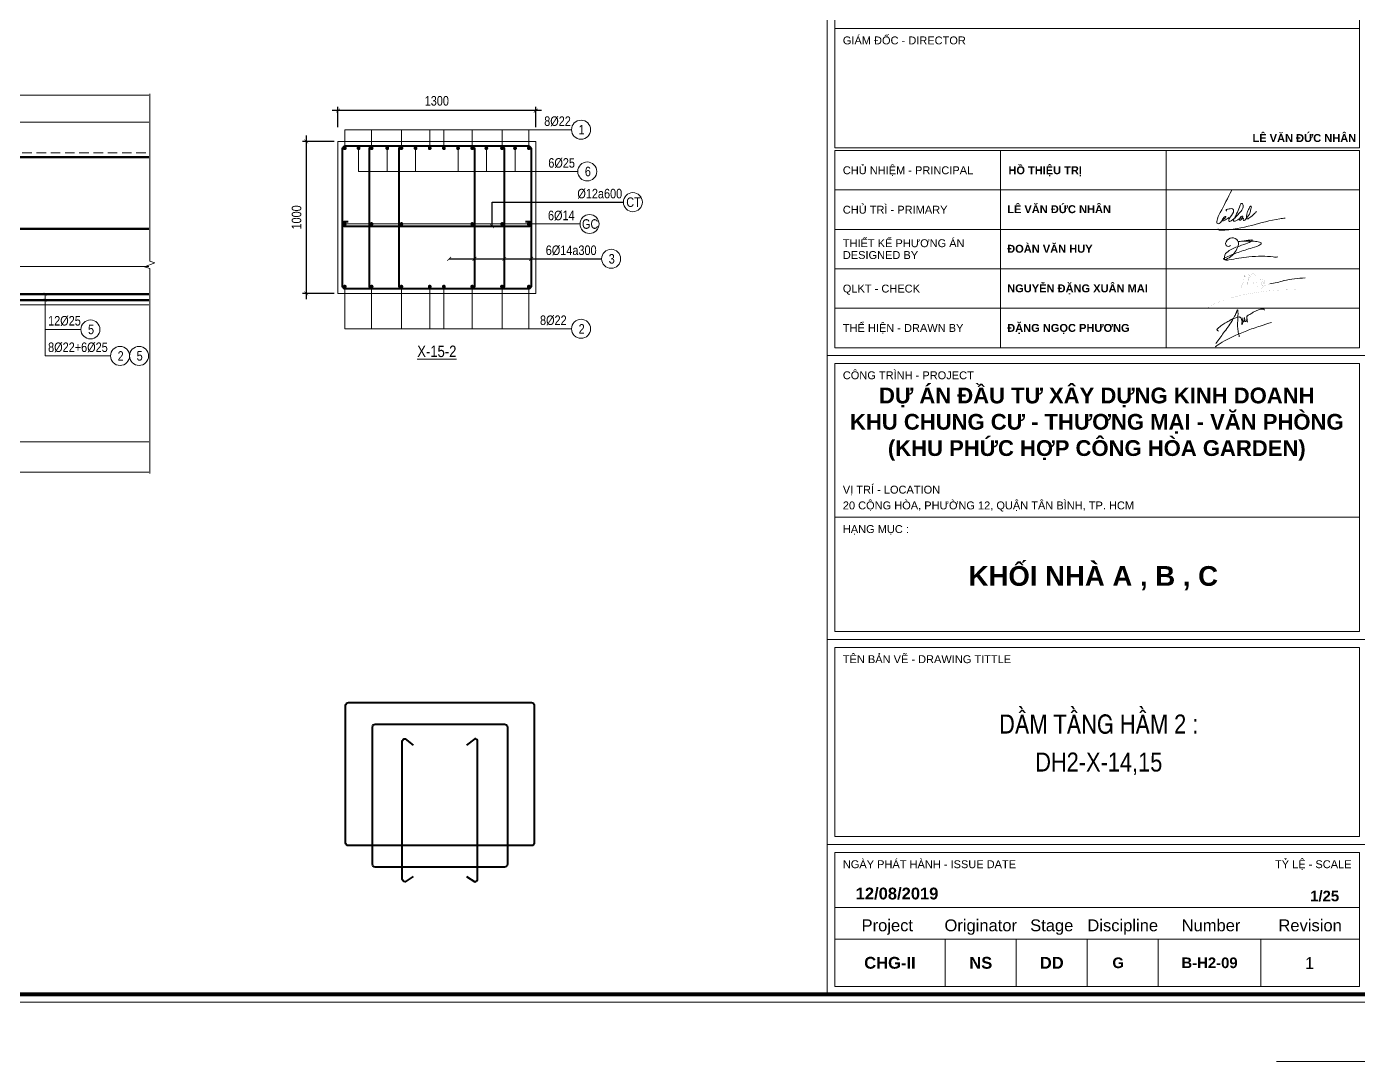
# Model space of a CAD drawing. Header units: millimetres. Extents: x 3014920 to 3563667, y -1638653 to -1356471.
# Drawn here: x 3205569 to 3214324, y -1601326 to -1594523 of the extents above; entities that cross this region are included whole.
import ezdxf
from ezdxf.enums import TextEntityAlignment as Align
from ezdxf.xclip import XClip

# ---------------------------------------------------------------- set-up
doc = ezdxf.new("R2010")
doc.units = ezdxf.units.MM
doc.header["$MEASUREMENT"] = 0
doc.header["$XCLIPFRAME"] = 0
doc.header["$PDMODE"] = 2
doc.linetypes.add('CENTER', pattern=[2, 1.25, -0.25, 0.25, -0.25])
doc.linetypes.add('HIDDEN', pattern=[0.375, 0.25, -0.125])
doc.layers.get('0').update_dxf_attribs({"lineweight": 9})
doc.layers.get('Defpoints').update_dxf_attribs({"color": 10, "lineweight": 0})
for name, color, linetype, lineweight in [('CDAI', 21, 'Continuous', 40), ('CHG_XX_Khung ten$0$TEXT', 7, 'Continuous', 15), ('CHUNHO', 7, 'CENTER', 13), ('CHUTO', 51, 'Continuous', 15), ('CTHEP', 50, 'Continuous', 50), ('DBAO', 90, 'Continuous', 13), ('DGIONG', 130, 'Continuous', 13), ('KTH', 154, 'Continuous', 9), ('Net khuat', 8, 'HIDDEN', 13), ('TEXT', 7, 'Continuous', 15)]:
    doc.layers.add(name, color=color, linetype=linetype, lineweight=lineweight)
doc.styles.add('ArialB', font='arialbd.ttf')
doc.styles.add('CHG_XX_Khung ten$0$A1 BORDER$0$ARIAL', font='arial.ttf')
doc.styles.add('CHG_XX_Khung ten$0$A1 BORDER$0$Arial - Bold', font='arialbd.ttf', dxfattribs={"height": 2.5})
doc.styles.add('CHG_XX_Khung ten$0$arial', font='arial.ttf')
doc.styles.add('CHG_XX_Khung ten$0$Arial - Bold', font='arialbd.ttf')
doc.styles.add('CHG_XX_Khung ten$0$title block pccc$0$ARIAL', font='arial.ttf')
doc.styles.add('CHG_XX_Khung ten$0$title block pccc$0$Arial - Bold', font='arialbd.ttf', dxfattribs={"height": 2.5})
doc.styles.add('Star-HelCon', font='VHELVCN_0.TTF')
doc.styles.add('TTP-HelCon', font='VHELVCN_0.TTF')
doc.styles.add('VNI-HELVE-CONDENSE', font='VHELVCN_0.TTF')
doc.dimstyles.new('kc-25', dxfattribs={"dimtxt": 62.5, "dimasz": 20, "dimexe": 20, "dimexo": 50, "dimgap": 25, "dimtad": 3, "dimdec": 0, "dimzin": 0, "dimdsep": 46, "dimtxsty": 'VNI-HELVE-CONDENSE', "dimblk": 'DIM', "dimcen": 2.5, "dimclrd": 256, "dimclre": 154, "dimclrt": 7, "dimaunit": 1, "dimadec": 0, "dimazin": 0, "dimtfac": 1, "dimtdec": 0, "dimtix": 1, "dimtmove": 0, "dimatfit": 3, "dimldrblk": 'DOT', "dimfxl": 1, "dimtolj": 1, "dimtzin": 0, "dimarcsym": 0})
doc.dimstyles.new('TTP-25', dxfattribs={"dimscale": 25, "dimtxt": 2.5, "dimasz": 1, "dimexe": 1, "dimexo": 1, "dimgap": 0.09, "dimtad": 0, "dimdec": 4, "dimrnd": 1, "dimzin": 9, "dimdsep": 46, "dimtxsty": 'TTP-HelCon', "dimblk": 'ARCHTICK', "dimcen": 0.09, "dimdle": 1.5, "dimclrd": 256, "dimclre": 256, "dimclrt": 7, "dimadec": 0, "dimazin": 0, "dimtfac": 1, "dimtdec": 4, "dimtmove": 0, "dimatfit": 3, "dimldrblk": 'ARCHTICK', "dimfxl": 1, "dimtvp": 1, "dimtolj": 1, "dimtzin": 0, "dimarcsym": 0})

# ---------------------------------------------------------------- blocks, each defined once
blk = doc.blocks.new('_ArchTick')
at = {"color": 0, "linetype": 'ByBlock', "const_width": 0.15}
blk.add_lwpolyline([(-0.5, -0.5), (0.5, 0.5)], dxfattribs=at)
blk = doc.blocks.new('*D917')
at = {"layer": 'Defpoints', "color": 0, "transparency": 16777216}
for p in [(27799.4, 378.5), (27799.4, 104.4), (30274.4, 104.4)]:
    blk.add_point(p, dxfattribs=at)
at = {"layer": 'KTH', "lineweight": -2, "transparency": 16777216}
for p, q in [((30311.9, 378.5), (27761.9, 378.5)), ((27799.4, 129.4), (27799.4, 403.5)), ((30274.4, 129.4), (30274.4, 403.5))]:
    blk.add_line(p, q, dxfattribs=at)
at = {"layer": 'KTH', "lineweight": -2, "transparency": 16777216, "xscale": 25, "yscale": 25, "zscale": 25, "rotation": 180}
blk.add_blockref('_ArchTick', (27799.4, 378.5), dxfattribs=at)
at = {"layer": 'KTH', "lineweight": -2, "transparency": 16777216, "xscale": 25, "yscale": 25, "zscale": 25}
blk.add_blockref('_ArchTick', (30274.4, 378.5), dxfattribs=at)
at = {"layer": 'KTH', "color": 7, "transparency": 16777216, "insert": (29036.9, 442.3), "char_height": 62.5, "attachment_point": 5, "style": 'TTP-HelCon'}
blk.add_mtext('\\A1;2475', dxfattribs=at)
blk = doc.blocks.new('*D919')
at = {"layer": 'Defpoints', "color": 0, "transparency": 16777216}
for p in [(24224.4, -550), (29124.4, -550), (29124.4, -747.1)]:
    blk.add_point(p, dxfattribs=at)
at = {"layer": 'KTH', "lineweight": -2, "transparency": 16777216}
for p, q in [((24224.4, -575), (24224.4, -772.1)), ((29124.4, -575), (29124.4, -772.1)), ((24186.9, -747.1), (29161.9, -747.1))]:
    blk.add_line(p, q, dxfattribs=at)
at = {"layer": 'KTH', "lineweight": -2, "transparency": 16777216, "xscale": 25, "yscale": 25, "zscale": 25, "rotation": 180}
blk.add_blockref('_ArchTick', (24224.4, -747.1), dxfattribs=at)
at = {"layer": 'KTH', "lineweight": -2, "transparency": 16777216, "xscale": 25, "yscale": 25, "zscale": 25}
blk.add_blockref('_ArchTick', (29124.4, -747.1), dxfattribs=at)
at = {"layer": 'KTH', "color": 7, "transparency": 16777216, "insert": (26674.4, -677.2), "char_height": 62.5, "attachment_point": 5, "style": 'TTP-HelCon'}
blk.add_mtext('\\A1;6Þ14a250-3', dxfattribs=at)
blk = doc.blocks.new('*D923')
at = {"layer": 'Defpoints', "color": 0, "transparency": 16777216}
for p in [(17874.4, -1600), (30124.4, -1600), (30124.4, -2101)]:
    blk.add_point(p, dxfattribs=at)
at = {"layer": 'KTH', "lineweight": -2, "transparency": 16777216}
for p, q in [((17874.4, -1625), (17874.4, -2126)), ((30124.4, -1625), (30124.4, -2126)), ((17836.9, -2101), (30161.9, -2101))]:
    blk.add_line(p, q, dxfattribs=at)
at = {"layer": 'KTH', "lineweight": -2, "transparency": 16777216, "xscale": 25, "yscale": 25, "zscale": 25, "rotation": 180}
blk.add_blockref('_ArchTick', (17874.4, -2101), dxfattribs=at)
at = {"layer": 'KTH', "lineweight": -2, "transparency": 16777216, "xscale": 25, "yscale": 25, "zscale": 25}
blk.add_blockref('_ArchTick', (30124.4, -2101), dxfattribs=at)
at = {"layer": 'KTH', "color": 7, "transparency": 16777216, "insert": (23999.4, -2037.2), "char_height": 62.5, "attachment_point": 5, "style": 'TTP-HelCon'}
blk.add_mtext('\\A1;12250', dxfattribs=at)
blk = doc.blocks.new('*D937')
at = {"layer": 'Defpoints', "color": 0, "transparency": 16777216}
for p in [(27799.4, -1600), (30124.4, -1600), (30124.4, -1901)]:
    blk.add_point(p, dxfattribs=at)
at = {"layer": 'KTH', "lineweight": -2, "transparency": 16777216}
for p, q in [((27799.4, -1625), (27799.4, -1926)), ((30124.4, -1625), (30124.4, -1926)), ((27761.9, -1901), (30161.9, -1901))]:
    blk.add_line(p, q, dxfattribs=at)
at = {"layer": 'KTH', "lineweight": -2, "transparency": 16777216, "xscale": 25, "yscale": 25, "zscale": 25, "rotation": 180}
blk.add_blockref('_ArchTick', (27799.4, -1901), dxfattribs=at)
at = {"layer": 'KTH', "lineweight": -2, "transparency": 16777216, "xscale": 25, "yscale": 25, "zscale": 25}
blk.add_blockref('_ArchTick', (30124.4, -1901), dxfattribs=at)
at = {"layer": 'KTH', "color": 7, "transparency": 16777216, "insert": (28961.9, -1837.2), "char_height": 62.5, "attachment_point": 5, "style": 'TTP-HelCon'}
blk.add_mtext('\\A1;2325', dxfattribs=at)
blk = doc.blocks.new('DIM')
h = blk.add_hatch(color=1)
h.paths.add_polyline_path([(0.49, 0.29, 1), (0.29, 0.49), (-0.19, 0), (0.19, 0)])
h.paths.add_polyline_path([(0.19, 0), (-0.19, 0), (-0.49, -0.29, 1), (-0.29, -0.49)])
at = {"color": 9}
for p, q in [((-0.19, 0), (-1.5, 0)), ((0.19, 0), (1.5, 0))]:
    blk.add_line(p, q, dxfattribs=at)
at = {"color": 1}
for p, q in [((-0.49, -0.29), (0.29, 0.49)), ((-0.29, -0.49), (0.49, 0.29)), ((-0.19, 0), (0.19, 0))]:
    blk.add_line(p, q, dxfattribs=at)
blk.add_arc((-0.39, -0.39), 0.138, 135, 315, dxfattribs=at)
blk = doc.blocks.new('*D70')
at = {"layer": 'Defpoints', "color": 0, "ltscale": 500, "transparency": 16777216}
for p in [(3207615.5, -1595277.4), (3207407.2, -1596277.4), (3207615.5, -1596277.4)]:
    blk.add_point(p, dxfattribs=at)
at = {"layer": 'KTH', "lineweight": -2, "ltscale": 500, "transparency": 16777216}
for p, q in [((3207590.5, -1595277.4), (3207382.2, -1595277.4)), ((3207407.2, -1595239.9), (3207407.2, -1596314.9)), ((3207590.5, -1596277.4), (3207382.2, -1596277.4))]:
    blk.add_line(p, q, dxfattribs=at)
at = {"layer": 'KTH', "lineweight": -2, "ltscale": 500, "transparency": 16777216, "xscale": 25, "yscale": 25, "zscale": 25}
for p, rotation in [((3207407.2, -1595277.4), 90), ((3207407.2, -1596277.4), 270)]:
    blk.add_blockref('_ArchTick', p, dxfattribs=dict(at, rotation=rotation))
at = {"layer": 'KTH', "color": 7, "ltscale": 500, "transparency": 16777216, "insert": (3207343.4, -1595777.4), "char_height": 62.5, "attachment_point": 5, "rotation": 90, "style": 'TTP-HelCon'}
blk.add_mtext('\\A1;1000', dxfattribs=at)
blk = doc.blocks.new('*D71')
at = {"layer": 'Defpoints', "color": 0, "ltscale": 500, "transparency": 16777216}
for p in [(3207615.5, -1595075.1), (3207615.5, -1595208.4), (3208915.5, -1595208.4)]:
    blk.add_point(p, dxfattribs=at)
at = {"layer": 'KTH', "lineweight": -2, "ltscale": 500, "transparency": 16777216}
for p, q in [((3208953, -1595075.1), (3207578, -1595075.1)), ((3207615.5, -1595183.4), (3207615.5, -1595050.1)), ((3208915.5, -1595183.4), (3208915.5, -1595050.1))]:
    blk.add_line(p, q, dxfattribs=at)
at = {"layer": 'KTH', "lineweight": -2, "ltscale": 500, "transparency": 16777216, "xscale": 25, "yscale": 25, "zscale": 25, "rotation": 180}
blk.add_blockref('_ArchTick', (3207615.5, -1595075.1), dxfattribs=at)
at = {"layer": 'KTH', "lineweight": -2, "ltscale": 500, "transparency": 16777216, "xscale": 25, "yscale": 25, "zscale": 25}
blk.add_blockref('_ArchTick', (3208915.5, -1595075.1), dxfattribs=at)
at = {"layer": 'KTH', "color": 7, "ltscale": 500, "transparency": 16777216, "insert": (3208265.5, -1595011.3), "char_height": 62.5, "attachment_point": 5, "style": 'TTP-HelCon'}
blk.add_mtext('\\A1;1300', dxfattribs=at)
blk = doc.blocks.new('CHG_XX_Khung ten')
for p, q in [((687, 577), (687, 17)), ((687, 179), (824, 179)), ((687, 107), (824, 107)), ((687, 55), (824, 55))]:
    blk.add_line(p, q)
at = {"color": 9, "linetype": 'Continuous'}
for p, q in [((731, 231), (731, 181)), ((773, 231), (773, 181))]:
    blk.add_line(p, q, dxfattribs=at)
at = {"linetype": 'Continuous'}
for p, q in [((689, 39), (822, 39)), ((716.98, 31), (716.98, 19)), ((734.98, 31), (734.98, 19)), ((752.98, 31), (752.98, 19)), ((770.98, 31), (770.98, 19)), ((797, 31), (797, 19))]:
    blk.add_line(p, q, dxfattribs=at)
blk.add_lwpolyline([(15, 579), (826, 579), (826, 15), (15, 15)], close=True)
at = {"color": 4, "linetype": 'Continuous', "const_width": 1}
blk.add_lwpolyline([(17, 577), (824, 577), (824, 17), (17, 17)], close=True, dxfattribs=at)
at = {"linetype": 'Continuous'}
for points in [[(689, 289.93), (822, 289.93), (822, 261.93), (689, 261.93)], [(689, 177), (822, 177), (822, 138), (689, 138)], [(689, 109), (822, 109), (822, 138), (689, 138)], [(689, 105), (822, 105), (822, 57), (689, 57)], [(689, 53), (822, 53), (822, 31), (689, 31)], [(822, 19), (689, 19), (689, 31), (822, 31)]]:
    blk.add_lwpolyline(points, close=True, dxfattribs=at)
at = {"color": 9, "linetype": 'Continuous'}
for points in [[(689, 261.93), (822, 261.93), (822, 231.73), (689, 231.73)], [(822, 221), (689, 221), (689, 231), (822, 231)], [(822, 211), (689, 211), (689, 221), (822, 221)], [(822, 201), (689, 201), (689, 211), (822, 211)], [(822, 191), (689, 191), (689, 201), (822, 201)], [(822, 181), (689, 181), (689, 191), (822, 191)]]:
    blk.add_lwpolyline(points, close=True, dxfattribs=at)
blk.add_lwpolyline([(822, 211), (689, 211), (822, 211)], dxfattribs=at)
at = {"color": 1}
for points in [[(785.63, 182.08), (787.56, 184.76), (789.61, 187.7), (790.35, 188.98), (790.79, 189.92), (791.06, 190.59), (791.21, 189.09), (791.18, 188.31), (791.14, 187.75), (791.09, 186.47), (791.21, 185.58), (791.42, 184.31), (791.51, 183.99), (791.51, 183.74)], [(786.29, 185.19), (785.86, 185.61), (786.06, 185.86), (787.11, 186.7), (788.17, 187.35), (789.1, 187.9), (790.12, 188.41), (790.69, 188.61), (791.04, 188.74), (791.47, 188.79), (791.73, 188.72), (791.92, 188.61), (792.08, 188.33), (792.16, 188.06), (792.21, 187.84), (792.21, 187.27), (792.2, 187.05), (792.23, 186.85), (792.39, 187.1), (792.48, 187.84), (792.46, 188.12), (792.44, 188.61), (792.46, 188.03), (792.53, 187.67), (792.73, 187.74), (792.86, 187.87), (792.9, 188.09), (792.9, 188.28), (792.87, 188.7), (792.91, 188.19), (792.93, 187.79), (792.94, 187.69), (793.11, 187.61), (793.31, 187.73), (793.45, 187.93), (793.48, 188.22), (793.48, 188.64), (793.48, 189.05), (793.48, 188.49), (793.56, 187.84), (793.63, 187.45), (793.48, 188.6), (793.51, 188.92), (794.2, 189.45), (794.72, 189.76), (795.44, 190.17), (796.2, 190.5), (796.65, 190.69), (797.26, 190.79), (797.77, 190.74), (797.95, 190.55)], [(785.43, 181.21), (786.17, 181.73), (788.31, 183), (790.34, 184), (791.77, 184.64), (795.08, 185.91), (796.87, 186.5), (799.7, 187.42)]]:
    blk.add_spline(points, degree=3, dxfattribs=at)
at = {"layer": 'CHG_XX_Khung ten$0$TEXT', "color": 1}
blk.add_lwpolyline([(801.29, 204.04, -0.124137), (800.16, 204.02, 0.028888), (797.25, 204.19, 0.026156), (793.98, 204.04, 0.007061), (788.86, 203.28, -0.091769), (787.85, 203.27, -0.25841), (787.51, 203.62, -0.039719), (788.28, 204, -0.004242), (791.23, 205.18, -0.019244), (794.8, 206.31, 0.094204), (797.02, 207.28, 0.504882), (796.98, 207.63, 0.07616), (796.3, 207.87, 0.041135), (794.97, 208.03, 0.034641), (791.34, 207.9, 0.01407), (792.8, 208.12, 0.003668), (794.71, 208.36, -0.800617), (794.79, 208.18, -0.093248), (793.21, 207.32, 0.020479), (791.05, 206.59, 0.096842), (788.38, 205.18, 0.259163), (787.77, 203.63, 0.564182), (788.17, 203.39, 0.087383), (789.69, 204.36, 0.156422), (791.35, 207.23, 0.228987), (790.91, 208.45, 0.272068), (789.19, 208.76, 0.293527), (788.08, 207.43, 0.171419), (788.25, 206.94, 0.281707), (788.69, 206.7, 0.217513), (789.34, 206.92)], format="xyb", dxfattribs=at)
at = {"layer": 'CHG_XX_Khung ten$0$TEXT', "color": 1, "const_width": 0.0121}
for points in [[(791.6, 198.34, 0.143835), (794.1, 199.89, -0.075685), (793.5, 197.02, -0.172299), (794.95, 199.92, -0.299798), (795.6, 198.96, -0.170508), (795.36, 197.75, 0.168316), (795.11, 197.03)], [(791.95, 196.04, -0.054469), (792.33, 197.1, 0.103257), (792.78, 199.38)], [(797.47, 197.92, 0.401177), (797.3, 198.32, 0.483935), (795.9, 197.43, 0.196997), (796.02, 196.61, 0.296639), (796.38, 196.53, 0.183057), (797.12, 197.39)], [(797.48, 198.09, 0.142769), (797.07, 197.1, 0.220826), (797.29, 196.56, 0.106687), (798.07, 198.16, 0.181562), (797.64, 197.4, -0.039872), (797.25, 196.09, -0.060225), (798.09, 197.69, 0.017174), (797.52, 196.45, -0.149286), (799.3, 197.16)], [(806.31, 195.73, -0.026807), (805.12, 195.66, 0.027369), (800.25, 195.52, 0.022423), (795.26, 194.89, 0.038275), (791.04, 194.04, 0.053272), (785.95, 192.37, 0.118692), (783.44, 190.96)]]:
    blk.add_lwpolyline(points, format="xyb", dxfattribs=at)
at = {"layer": 'CHG_XX_Khung ten$0$TEXT', "color": 1}
for centre, radius, start, end in [((793.37, 230.45), 33.81, 280.1185, 286.3373), ((808.51, 174.85), 23.83, 90.5448, 103.6788)]:
    blk.add_arc(centre, radius, start, end, dxfattribs=at)
for points in [[(789.62, 220.97), (786.72, 215.31), (785.87, 213.03), (785.94, 212.46), (786.42, 212.53), (787.18, 213.24), (787.77, 213.73), (788.12, 214.16), (788.07, 214.29), (787.94, 214.27), (787.28, 213.56), (787.2, 213.33), (787.26, 213.21), (787.44, 213.16), (787.7, 213.23), (788.87, 214.02)], [(788.4, 215.73), (788.18, 215.82), (788.21, 216), (788.32, 216.07), (788.7, 216.16), (789.23, 216.24), (789.76, 216.24), (790.01, 216.08), (790.1, 215.79), (790.05, 215.41), (788.96, 213.65), (788.88, 213.4), (788.88, 213.13), (789, 213.02), (789.17, 213.01), (789.51, 213.17), (790.77, 214.27), (791.67, 215.27), (792.3, 216.07), (792.5, 216.66), (792.49, 217.11), (792.33, 217.45), (792.13, 217.58), (791.94, 217.52), (791.73, 217.16), (790.12, 213.5), (790.04, 213.21), (790.14, 213.12), (791.53, 213.7), (792.32, 214.06), (792.42, 214.24), (792.36, 214.39), (792.17, 214.35), (791.86, 214.12), (791.68, 213.82), (791.57, 213.47), (791.67, 213.35), (791.96, 213.42), (792.51, 213.89), (792.61, 213.78), (792.55, 213.52), (792.61, 213.3), (792.77, 213.25), (793.05, 213.46), (794.1, 214.86), (794.42, 215.85), (794.57, 216.45), (794.53, 216.83), (794.42, 216.89), (794.27, 216.8), (794.14, 216.57), (793.62, 215.47), (793.41, 214.74), (793.36, 214.18), (793.41, 213.82), (793.56, 213.67), (793.77, 213.71), (794.19, 213.99), (795.35, 214.98), (795.89, 215.51)], [(786.22, 211.12), (786.28, 210.87), (786.71, 210.78), (801.78, 213.69), (803.18, 213.88)]]:
    blk.add_spline(points, degree=3, dxfattribs=at)
at = {"layer": 'Defpoints', "color": 1, "ltscale": 2}
blk.add_lwpolyline([(800.94, 0), (841, 0), (841, 40)], dxfattribs=at)
for s, height, style, p in [('GIÁM ĐỐC - DIRECTOR', 2, 'CHG_XX_Khung ten$0$title block pccc$0$ARIAL', (691, 258.93)), ('CHỦ NHIỆM - PRINCIPAL', 2, 'CHG_XX_Khung ten$0$title block pccc$0$ARIAL', (691, 226)), ('HỒ THIỆU TRỊ', 2, 'CHG_XX_Khung ten$0$title block pccc$0$Arial - Bold', (733, 226)), ('CHỦ TRÌ - PRIMARY', 2, 'CHG_XX_Khung ten$0$title block pccc$0$ARIAL', (691, 216)), ('LÊ VĂN ĐỨC NHÂN', 2.0073, 'CHG_XX_Khung ten$0$Arial - Bold', (732.68, 216.13)), ('THIẾT KẾ PHƯƠNG ÁN', 2, 'CHG_XX_Khung ten$0$title block pccc$0$ARIAL', (691, 207.5)), ('ĐOÀN VĂN HUY', 2.0073, 'CHG_XX_Khung ten$0$Arial - Bold', (732.68, 206.09)), ('DESIGNED BY', 2, 'CHG_XX_Khung ten$0$title block pccc$0$ARIAL', (691, 204.5)), ('QLKT - CHECK', 2, 'CHG_XX_Khung ten$0$title block pccc$0$ARIAL', (691, 196)), ('NGUYỄN ĐẶNG XUÂN MAI', 2.0073, 'CHG_XX_Khung ten$0$Arial - Bold', (732.68, 196.05)), ('THỂ HIỆN - DRAWN BY', 2, 'CHG_XX_Khung ten$0$title block pccc$0$ARIAL', (691, 186)), ('ĐẶNG NGỌC PHƯƠNG', 2.0073, 'CHG_XX_Khung ten$0$Arial - Bold', (732.68, 186.02)), ('CÔNG TRÌNH - PROJECT', 2, 'CHG_XX_Khung ten$0$A1 BORDER$0$ARIAL', (691, 174)), ('VỊ TRÍ - LOCATION', 2, 'CHG_XX_Khung ten$0$A1 BORDER$0$ARIAL', (691, 145)), ('20 CỘNG HÒA, PHƯỜNG 12, QUẬN TÂN BÌNH, TP. HCM', 2, 'CHG_XX_Khung ten$0$A1 BORDER$0$ARIAL', (691, 141)), ('HẠNG MỤC :', 2, 'CHG_XX_Khung ten$0$A1 BORDER$0$ARIAL', (691, 135)), ('TÊN BẢN VẼ - DRAWING TITTLE', 2, 'CHG_XX_Khung ten$0$A1 BORDER$0$ARIAL', (691, 102)), ('NGÀY PHÁT HÀNH - ISSUE DATE', 2, 'CHG_XX_Khung ten$0$A1 BORDER$0$ARIAL', (691, 50))]:
    blk.add_text(s, height=height, dxfattribs=dict(style=style)).set_placement(p, align=Align.MIDDLE_LEFT)
for s, height, style, p in [('LÊ VĂN ĐỨC NHÂN', 2.0073, 'CHG_XX_Khung ten$0$Arial - Bold', (821.19, 234.17)), ('TỶ LỆ - SCALE', 2, 'CHG_XX_Khung ten$0$A1 BORDER$0$ARIAL', (820, 50))]:
    blk.add_text(s, height=height, dxfattribs=dict(style=style)).set_placement(p, align=Align.MIDDLE_RIGHT)
for s, style, p in [('12/08/2019', 'CHG_XX_Khung ten$0$A1 BORDER$0$Arial - Bold', (704.75, 42.57)), ('Project', 'CHG_XX_Khung ten$0$A1 BORDER$0$ARIAL', (702.28, 34.5)), ('Originator', 'CHG_XX_Khung ten$0$A1 BORDER$0$ARIAL', (725.98, 34.5)), ('Stage', 'CHG_XX_Khung ten$0$A1 BORDER$0$ARIAL', (743.98, 34.5)), ('Discipline', 'CHG_XX_Khung ten$0$A1 BORDER$0$ARIAL', (761.98, 34.5)), ('Number', 'CHG_XX_Khung ten$0$A1 BORDER$0$ARIAL', (784.37, 34.5)), ('Revision', 'CHG_XX_Khung ten$0$A1 BORDER$0$ARIAL', (809.5, 34.5)), ('CHG-II', 'CHG_XX_Khung ten$0$A1 BORDER$0$Arial - Bold', (702.94, 25)), ('NS', 'CHG_XX_Khung ten$0$A1 BORDER$0$Arial - Bold', (725.98, 25)), ('DD', 'CHG_XX_Khung ten$0$A1 BORDER$0$Arial - Bold', (743.98, 25)), ('1', 'CHG_XX_Khung ten$0$arial', (809.36, 24.93))]:
    blk.add_text(s, height=3, dxfattribs=dict(style=style)).set_placement(p, align=Align.MIDDLE_CENTER)
at = {"attachment_point": 2, "style": 'CHG_XX_Khung ten$0$A1 BORDER$0$Arial - Bold'}
for s, insert, char_height, width in [('DỰ ÁN ĐẦU TƯ XÂY DỰNG KINH DOANH\\PKHU CHUNG CƯ - THƯƠNG MẠI - VĂN PHÒNG\\P(KHU PHỨC HỢP CÔNG HÒA GARDEN)', (755.4, 170.88), 4, 159.8745), ('KHỐI NHÀ A , B , C', (754.52, 125.61), 5, 104.1229)]:
    blk.add_mtext(s, dxfattribs=dict(at, insert=insert, char_height=char_height, width=width))
blk = doc.blocks.new('2X-15')
at = {"layer": 'CTHEP'}
blk.add_line((36594.43122, -500), (7254.43496, -500.09045), dxfattribs=at)
for points in [[(7254.43412, -230.34896), (7254.43317, -30), (36594.43122, -30), (36594.43122, -230)], [(7254.43456, -370.14257), (7254.43642, -970), (36594.43122, -970), (36594.43122, -370)], [(24224.43317, -930), (31274.43317, -930)]]:
    blk.add_lwpolyline(points, dxfattribs=at)
at = {"layer": 'DBAO', "linetype": 'Continuous', "flags": 128}
blk.add_lwpolyline([(36624.43122, 0), (36624.43122, -1000), (18274.43243, -1000)], dxfattribs=at)
at = {"layer": 'DGIONG', "linetype": 'Continuous', "flags": 128}
blk.add_lwpolyline([(29124.43317, 200), (27749.43317, 200), (27736.93317, 165.65653), (27711.93317, 234.34347), (27699.43317, 200), (26474.42306, 200)], dxfattribs=at)
at = {"layer": 'DGIONG'}
for centre in [(28378.94114, -1161.87684), (28573.56714, -1336.15184), (28698.56714, -1336.15184)]:
    blk.add_circle(centre, 62.5, dxfattribs=at)
at = {"layer": 'Net khuat', "ltscale": 250}
blk.add_line((26524.43806, 0), (29074.43317, 0), dxfattribs=at)
at = {"layer": 'TEXT', "style": 'TTP-HelCon'}
for s, p in [('12Þ25', (28100.75927, -1136.02389, 0)), ('8Þ22+6Þ25', (28100.75927, -1310.29889, 0))]:
    blk.add_text(s, height=62.5, dxfattribs=at).set_placement(p)
at = {"layer": 'TEXT', "style": 'Star-HelCon'}
for s, p in [('5', (28383.10781, -1161.87684)), ('2', (28577.73381, -1336.15184)), ('5', (28702.73381, -1336.15184))]:
    blk.add_text(s, height=62.5, dxfattribs=at).set_placement(p, align=Align.MIDDLE)
at = {"layer": 'KTH'}
for base, p1, p2, picture, middle in [((27799.435615, 378.45013), (30274.433169, 104.445522), (27799.435615, 104.445522), '*D917', (29036.934392, 442.283463)), ((30124.433169, -1901.044261), (27799.435615, -1600), (30124.433169, -1600), '*D937', (28961.934392, -1837.210928))]:
    dim = blk.add_linear_dim(base=base, p1=p1, p2=p2, dimstyle='TTP-25', override={"dimtmove": 1}, dxfattribs=at)
    dim.commit()
    dim.dimension.update_dxf_attribs({"geometry": picture, "text_midpoint": middle})
dim = blk.add_linear_dim(base=(29124.43317, -747.13667), p1=(24224.43317, -550), p2=(29124.43317, -550), text='6Þ14a250-3', dimstyle='TTP-25', override={"dimtmove": 1}, dxfattribs=at)
dim.commit()
dim.dimension.update_dxf_attribs({"geometry": '*D919', "text_midpoint": (26674.43317, -677.22)})
dim = blk.add_linear_dim(base=(30124.43317, -2101), p1=(17874.43317, -1600), p2=(30124.43317, -1600), angle=180, dimstyle='TTP-25', override={"dimtmove": 1}, dxfattribs=at)
dim.commit()
dim.dimension.update_dxf_attribs({"geometry": '*D923', "text_midpoint": (23999.43317, -2037.16667)})
at = {"layer": 'DGIONG'}
for points in [[(28082.2476, -930), (28082.24724, -1161.87684), (28316.44114, -1161.87684)], [(28082.24755, -970), (28082.24724, -1336.15184), (28511.06714, -1336.15184)]]:
    blk.add_leader(points, dimstyle='kc-25', override={"dimtad": 0, "dimldrblk": 'ArchTick', "dimfxl": 100, "dimarcsym": 1}, dxfattribs=at)

msp = doc.modelspace()

# ---------------------------------------------------------------- linework, layer by layer
at = {"layer": 'CDAI'}
for points in [[(3207664.2265, -1595307.38218), (3208866.7265, -1595307.38218, -0.4142135624), (3208885.4765, -1595326.13218), (3208885.4765, -1596228.63218, -0.4142135624), (3208866.7265, -1596247.38218), (3207664.2265, -1596247.38218, -0.4142135624), (3207645.4765, -1596228.63218), (3207645.4765, -1595326.13218, -0.4142135624)], [(3207840.65508, -1595307.38218), (3208690.29793, -1595307.38218, -0.4142135624), (3208709.04793, -1595326.13218), (3208709.04793, -1596228.63218, -0.4142135624), (3208690.29793, -1596247.38218), (3207840.65508, -1596247.38218, -0.4142135624), (3207821.90508, -1596228.63218), (3207821.90508, -1595326.13218, -0.4142135624)], [(3208036.5342, -1595307.38218), (3208494.41881, -1595307.38218, -0.4142135624), (3208513.16881, -1595326.13218), (3208513.16881, -1596228.63218, -0.4142135624), (3208494.41881, -1596247.38218), (3208036.5342, -1596247.38218, -0.4142135624), (3208017.7842, -1596228.63218), (3208017.7842, -1595326.13218, -0.4142135624)], [(3207684.67045, -1598967.78675), (3208887.17045, -1598967.78675, -0.4142135624), (3208905.92045, -1598986.53675), (3208905.92045, -1599889.03675, -0.4142135624), (3208887.17045, -1599907.78675), (3207684.67045, -1599907.78675, -0.4142135624), (3207665.92045, -1599889.03675), (3207665.92045, -1598986.53675, -0.4142135624)], [(3207861.09902, -1599109.22304), (3208710.74188, -1599109.22304, -0.4142135624), (3208729.49188, -1599127.97304), (3208729.49188, -1600030.47305, -0.4142135624), (3208710.74188, -1600049.22305), (3207861.09902, -1600049.22305, -0.4142135624), (3207842.34902, -1600030.47305), (3207842.34902, -1599127.97304, -0.4142135624)]]:
    msp.add_lwpolyline(points, format="xyb", close=True, dxfattribs=at)
for points in [[(3207682.3965, -1595805.71551), (3207660.4765, -1595805.71551, 0.4142135624), (3207645.4765, -1595820.71551, 0.4142135624), (3207660.4765, -1595835.71551), (3208870.4765, -1595835.71551, 0.4142135624), (3208885.4765, -1595820.71551, 0.4142135624), (3208870.4765, -1595805.71551), (3208848.55651, -1595805.71551)], [(3208110.97106, -1600110.07509), (3208056.97814, -1600144.98506, -0.4142135624), (3208038.22814, -1600126.23506), (3208038.22814, -1599223.73506, -0.4142135624), (3208056.97814, -1599204.98506), (3208110.97106, -1599247.71016)], [(3208460.86984, -1600110.07509), (3208514.86276, -1600144.98506, 0.4142135624), (3208533.61276, -1600126.23506), (3208533.61276, -1599223.73506, 0.4142135624), (3208514.86276, -1599204.98506), (3208460.86984, -1599247.71016)]]:
    msp.add_lwpolyline(points, format="xyb", dxfattribs=at)
at = {"layer": 'CTHEP', "const_width": 12.5}
for points in [[(3207654.2265, -1595322.38218, 1), (3207666.7265, -1595322.38218, 1)], [(3207744.94079, -1595322.38218, -1), (3207757.44079, -1595322.38218, -1)], [(3207830.65508, -1595322.38218, -1), (3207843.15508, -1595322.38218, -1)], [(3207933.45727, -1595322.38218, -1), (3207945.95727, -1595322.38218, -1)], [(3208026.5342, -1595322.38218, -1), (3208039.0342, -1595322.38218, -1)], [(3208119.61112, -1595322.38218, -1), (3208132.11112, -1595322.38218, -1)], [(3208225.18804, -1595322.38218, 1), (3208212.68804, -1595322.38218, 1)], [(3208305.76497, -1595322.38218, -1), (3208318.26497, -1595322.38218, -1)], [(3208398.84189, -1595322.38218, -1), (3208411.34189, -1595322.38218, -1)], [(3208491.91881, -1595322.38218, -1), (3208504.41881, -1595322.38218, -1)], [(3208597.49573, -1595322.38218, 1), (3208584.99573, -1595322.38218, 1)], [(3208700.29793, -1595322.38218, 1), (3208687.79793, -1595322.38218, 1)], [(3208786.01222, -1595322.38218, 1), (3208773.51222, -1595322.38218, 1)], [(3208864.2265, -1595322.38218, 1), (3208876.7265, -1595322.38218, 1)], [(3207654.2265, -1595820.71551, 1), (3207666.7265, -1595820.71551, 1)], [(3207830.65508, -1595820.71552, -1), (3207843.15508, -1595820.71552, -1)], [(3208026.5342, -1595820.71552, -1), (3208039.0342, -1595820.71552, -1)], [(3208491.91881, -1595820.71552, -1), (3208504.41881, -1595820.71552, -1)], [(3208700.29793, -1595820.71552, 1), (3208687.79793, -1595820.71552, 1)], [(3208864.2265, -1595820.71551, 1), (3208876.7265, -1595820.71551, 1)], [(3207654.2265, -1596232.38218, 1), (3207666.7265, -1596232.38218, 1)], [(3207830.65508, -1596232.38218, 1), (3207843.15508, -1596232.38218, 1)], [(3208026.5342, -1596232.38218, 1), (3208039.0342, -1596232.38218, 1)], [(3208212.68804, -1596232.38218, 1), (3208225.18804, -1596232.38218, 1)], [(3208305.76497, -1596232.38218, 1), (3208318.26497, -1596232.38218, 1)], [(3208491.91881, -1596232.38218, 1), (3208504.41881, -1596232.38218, 1)], [(3208700.29793, -1596232.38218, -1), (3208687.79793, -1596232.38218, -1)], [(3208864.2265, -1596232.38218, 1), (3208876.7265, -1596232.38218, 1)]]:
    msp.add_lwpolyline(points, format="xyb", close=True, dxfattribs=at)
at = {"layer": 'DBAO', "flags": 128}
for points in [[(3207615.4765, -1595277.38218), (3208915.4765, -1595277.38218)], [(3208915.4765, -1595277.38218), (3208915.4765, -1596277.38218), (3207615.4765, -1596277.38218), (3207615.4765, -1595277.38218)]]:
    msp.add_lwpolyline(points, dxfattribs=at)
at = {"layer": 'DGIONG'}
for p, q in [((3207660.4765, -1595322.38218), (3207660.4765, -1595200.63218)), ((3207660.4765, -1595200.63218), (3209151.07301, -1595200.63218)), ((3207836.90508, -1595322.38218), (3207836.90508, -1595200.63218)), ((3208032.7842, -1595322.38218), (3208032.7842, -1595200.63218)), ((3208218.93804, -1595322.38218), (3208218.93804, -1595200.63218)), ((3208312.01497, -1595322.38218), (3208312.01497, -1595200.63218)), ((3208498.16881, -1595322.38218), (3208498.16881, -1595200.63218)), ((3208694.04793, -1595322.38218), (3208694.04793, -1595200.63218)), ((3208870.4765, -1595322.38218), (3208870.4765, -1595200.63218)), ((3207751.19079, -1595322.38218), (3207751.19079, -1595475.41118)), ((3207939.70727, -1595322.38218), (3207939.70727, -1595475.41118)), ((3208125.86112, -1595322.38218), (3208125.86112, -1595475.41118)), ((3208405.09189, -1595322.38218), (3208405.09189, -1595475.41118)), ((3208591.24573, -1595322.38218), (3208591.24573, -1595475.41118)), ((3208779.76222, -1595322.38218), (3208779.76222, -1595475.41118)), ((3207751.19079, -1595475.41118), (3209191.97854, -1595475.41118)), ((3207660.4765, -1595820.71551), (3209207.03757, -1595820.71552)), ((3207660.4765, -1596509.784), (3207660.4765, -1596232.38218)), ((3207836.90508, -1596509.784), (3207836.90508, -1596232.38218)), ((3208032.7842, -1596509.784), (3208032.7842, -1596232.38218)), ((3208218.93804, -1596509.784), (3208218.93804, -1596232.38218)), ((3208312.01497, -1596509.784), (3208312.01497, -1596232.38218)), ((3208498.16881, -1596509.784), (3208498.16881, -1596232.38218)), ((3208694.04793, -1596509.784), (3208694.04793, -1596232.38218)), ((3208870.4765, -1596509.784), (3208870.4765, -1596232.38218)), ((3207660.4765, -1596509.784), (3209151.07301, -1596509.784))]:
    msp.add_line(p, q, dxfattribs=at)
at = {"layer": 'DGIONG', "linetype": 'Continuous', "elevation": 0, "flags": 128}
msp.add_lwpolyline([(3206378.15834, -1597460.49169), (3206378.15856, -1596114.06819), (3206343.81509, -1596101.56819), (3206412.50203, -1596076.56819), (3206378.15856, -1596064.06819), (3206378.15834, -1594965.06358)], dxfattribs=at)
at = {"layer": 'DGIONG'}
for centre in [(3209213.57301, -1595200.63218), (3209254.47854, -1595475.41118), (3209554.51362, -1595677.15472), (3209269.53757, -1595820.71552), (3209411.40334, -1596049.65054), (3209213.57301, -1596509.784)]:
    msp.add_circle(centre, 62.5, dxfattribs=at)

# ---------------------------------------------------------------- block references
at = {"layer": 'DBAO'}
ref = msp.add_blockref('2X-15', (3177609.3511, -1595352.06758), dxfattribs=at)
XClip(ref).set_block_clipping_path([(16272.3828814905, -2937.8782538893), (28763.5816549145, 869.9151314428)])

# ---------------------------------------------------------------- texts
at = {"layer": 'CHUNHO', "style": 'Star-HelCon'}
for s, p in [('DAÀM TAÀNG HAÀM 2 :', (3212617.26335, -1599170.90776)), ('DH2-X-14,15', (3212617.26335, -1599420.90776))]:
    msp.add_text(s, height=125, dxfattribs=at).set_placement(p, align=Align.CENTER)
at = {"layer": 'CHUTO', "color": 7, "style": 'ArialB'}
msp.add_text('1/25', height=70, dxfattribs=at).set_placement((3214007.06791, -1600274.23201))
for s, p in [('G', (3212744.71329, -1600713.28276)), ('B-H2-09', (3213345.37279, -1600713.28276))]:
    msp.add_text(s, height=70, dxfattribs=at).set_placement(p, align=Align.CENTER)
at = {"layer": 'TEXT', "style": 'TTP-HelCon'}
for s, p in [('8Þ22', (3208971.43484, -1595175.63218)), ('6Þ25', (3208998.34155, -1595450.41118)), ('Þ12a600', (3209189.42819, -1595652.15472)), ('6Þ14', (3208996.2023, -1595795.71552)), ('6Þ14a300', (3208981.55504, -1596024.65054)), ('8Þ22', (3208943.93484, -1596484.784))]:
    msp.add_text(s, height=62.5, dxfattribs=at).set_placement(p)
at = {"layer": 'TEXT', "style": 'Star-HelCon'}
for s, p in [('1', (3209217.73968, -1595200.63218)), ('6', (3209258.64521, -1595475.41118)), ('CT', (3209558.68028, -1595677.15472)), ('GC', (3209273.70423, -1595820.71552)), ('3', (3209415.57001, -1596049.65054)), ('2', (3209217.73968, -1596509.784))]:
    msp.add_text(s, height=62.5, dxfattribs=at).set_placement(p, align=Align.MIDDLE)
at = {"layer": 'TEXT', "style": 'TTP-HelCon'}
msp.add_text('%%UX-15-2', height=75, dxfattribs=at).set_placement((3208265.4765, -1596695.37017), align=Align.CENTER)

# ---------------------------------------------------------------- dimensions: what is measured, and where the dimension line sits
at = {"layer": 'KTH', "ltscale": 500}
dim = msp.add_linear_dim(base=(3207615.4765, -1595075.13218), p1=(3208915.4765, -1595208.37023), p2=(3207615.4765, -1595208.37023), dimstyle='TTP-25', dxfattribs=at)
dim.commit()
dim.dimension.update_dxf_attribs({"geometry": '*D71', "text_midpoint": (3208265.4765, -1595011.29885)})
dim = msp.add_linear_dim(base=(3207407.23886, -1596277.38218), p1=(3207615.4765, -1595277.38218), p2=(3207615.4765, -1596277.38218), angle=90, dimstyle='TTP-25', dxfattribs=at)
dim.commit()
dim.dimension.update_dxf_attribs({"geometry": '*D70', "text_midpoint": (3207343.40553, -1595777.38218)})

# ---------------------------------------------------------------- leaders
at = {"layer": 'DGIONG'}
for points in [[(3208629.34768, -1595835.71551), (3208629.34768, -1595677.15472), (3209492.01362, -1595677.15472)], [(3208346.64743, -1596049.65054), (3209182.38196, -1596049.65054)], [(3208513.16881, -1596049.65054), (3209348.90334, -1596049.65054)], [(3208709.04793, -1596049.65054), (3209348.90334, -1596049.65054)], [(3208885.4765, -1596049.65054), (3209348.90334, -1596049.65054)]]:
    msp.add_leader(points, dimstyle='TTP-25', dxfattribs=at)

# ---------------------------------------------------------------- next in the draw order: block references
at = {"color": 5, "xscale": 25.92478421704392, "yscale": 25.92478421704392, "zscale": 25.92478421704392}
msp.add_blockref('CHG_XX_Khung ten', (3193020.57556, -1601326.46106), dxfattribs=at)

doc.saveas('drawing.dxf')
